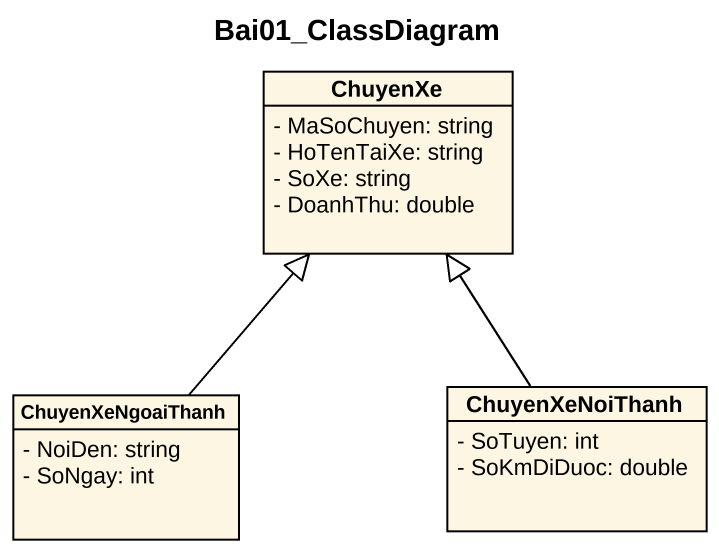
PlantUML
@startuml
title Bai01_ClassDiagram
hide circle
hide empty members
skinparam classAttributeIconSize 0
class ChuyenXe {
  - MaSoChuyen: string
  - HoTenTaiXe: string
  - SoXe: string
  - DoanhThu: double
}
class ChuyenXeNoiThanh {
  - SoTuyen: int
  - SoKmDiDuoc: double
}
class ChuyenXeNgoaiThanh {
  - NoiDen: string
  - SoNgay: int
}
ChuyenXeNoiThanh -up-|> ChuyenXe
ChuyenXeNgoaiThanh -up-|> ChuyenXe
@enduml
